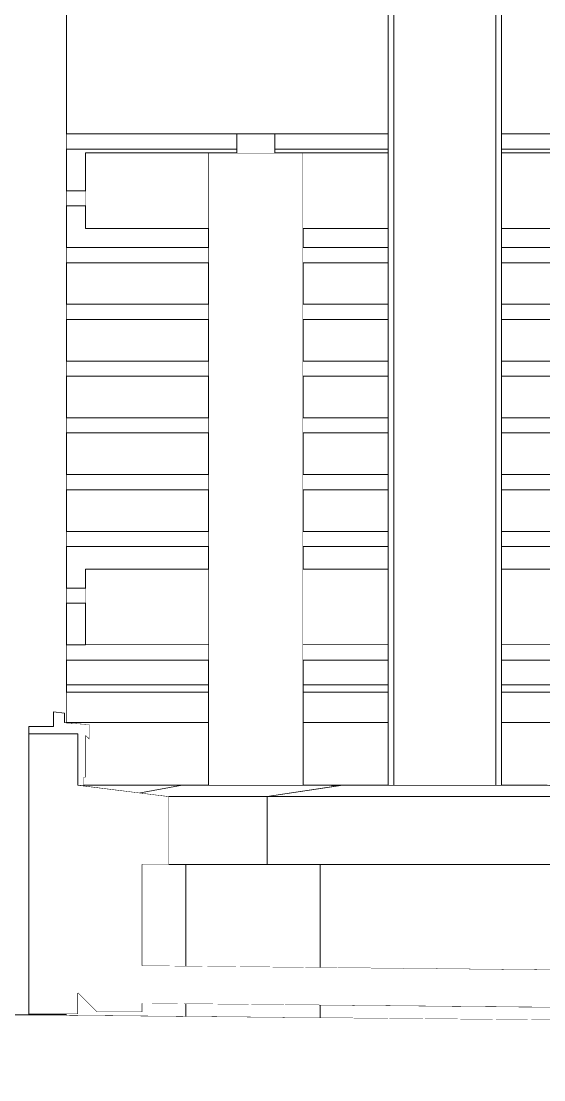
# Model space of a CAD drawing. Extents: x -3080 to 28500, y -1326 to 31609.
# Drawn here: x 24398 to 24536.2, y 28175.9 to 28455.6 of the extents above; entities that cross this region are included whole.
import ezdxf
from ezdxf.xclip import XClip

# ---------------------------------------------------------------- set-up
doc = ezdxf.new("R2010")
doc.units = 0
doc.header["$LTSCALE"] = 100
doc.header["$XCLIPFRAME"] = 2
doc.linetypes.add('188K-SM-07-F10-MECH-CR PIPE-Y2257103$0$X-S-FAB_SL ALL$0$Wipeout_Contour', pattern=[1, 0, -1])
for name, color, linetype in [('0-xref', 8, 'Continuous'), ('188K-SM-07-F10-MECH-CR PIPE-Y2257103$0$X-S-FAB_SL ALL$0$A-WALL-EX', 7, 'Continuous'), ('188K-SM-07-F10-MECH-CR PIPE-Y2257103$0$X-S-FAB_SL ALL$0$ASP_1', 1, 'Continuous'), ('188K-SM-07-F10-MECH-CR PIPE-Y2257103$0$X-S-FAB_SL ALL$0$Hattch', 7, 'Continuous'), ('188K-SM-07-F10-MECH-CR PIPE-Y2257103$0$X-S-FAB_SL ALL$0$S-COL', 7, 'Continuous'), ('188K-SM-07-F10-MECH-CR PIPE-Y2257103$0$X-S-FAB_SL ALL$0$S-SLAB', 7, 'Continuous'), ('188K-SM-07-F10-MECH-CR PIPE-Y2257103$0$X-S-FAB_SL ALL$0$S-SLAB-SHOW', 7, 'Continuous')]:
    doc.layers.add(name, color=color, linetype=linetype)

# ---------------------------------------------------------------- blocks, each defined once
blk = doc.blocks.new('188K-SM-07-F10-MECH-CR PIPE-Y2257103$0$X-S-FAB_SL ALL$0$剖面元素_389_3', base_point=(23061.26, -8263.06))
at = {"layer": '188K-SM-07-F10-MECH-CR PIPE-Y2257103$0$X-S-FAB_SL ALL$0$S-SLAB', "color": 1, "lineweight": 0}
blk.add_line((47391.26, -6400.06), (49241.26, -6417.96), dxfattribs=at)
blk = doc.blocks.new('188K-SM-07-F10-MECH-CR PIPE-Y2257103$0$X-S-FAB_SL ALL$0$剖面元素_441_3', base_point=(23061.26, -8263.06))
at = {"layer": '188K-SM-07-F10-MECH-CR PIPE-Y2257103$0$X-S-FAB_SL ALL$0$A-WALL-EX', "color": 6, "lineweight": 0}
for p, q in [((47471.26, -5864.56), (47471.26, -6323.61)), ((47461.26, -6324.56), (47461.26, -6326.56)), ((47456.26, -6400.75), (47471.26, -6400.89)), ((47471.26, -6400.59), (47471.26, -6400.89))]:
    blk.add_line(p, q, dxfattribs=at)
blk = doc.blocks.new('188K-SM-07-F10-MECH-CR PIPE-Y2257103$0$X-S-FAB_SL ALL$0$剖面元素_442_3', base_point=(23061.26, -8263.06))
at = {"layer": '188K-SM-07-F10-MECH-CR PIPE-Y2257103$0$X-S-FAB_SL ALL$0$A-WALL-EX', "color": 1, "lineweight": 0}
for p, q in [((47461.26, -6326.56), (47461.26, -6400.59)), ((47474.26, -6326.56), (47461.26, -6326.56)), ((47474.26, -6326.56), (47474.26, -6340.06)), ((47474.26, -6340.06), (47498.26, -6343.06)), ((47498.26, -6343.06), (47498.26, -6361.06)), ((47498.26, -6361.06), (47491.26, -6361.06)), ((47474.26, -6395.06), (47474.26, -6400.59)), ((47471.26, -6400.59), (47461.26, -6400.59)), ((47474.26, -6400.59), (47471.26, -6400.59))]:
    blk.add_line(p, q, dxfattribs=at)
blk = doc.blocks.new('188K-SM-07-F10-MECH-CR PIPE-Y2257103$0$X-S-FAB_SL ALL$0$剖面元素_444_3', base_point=(23061.26, -8263.06))
at = {"layer": '188K-SM-07-F10-MECH-CR PIPE-Y2257103$0$X-S-FAB_SL ALL$0$A-WALL-EX', "color": 6, "lineweight": 0}
for p, q in [((47467.76, -6320.76), (47467.76, -6324.56)), ((47467.76, -6320.76), (47470.66, -6321.06)), ((47470.66, -6321.06), (47470.66, -6323.56)), ((47470.66, -6323.56), (47471.26, -6323.61)), ((47471.26, -6323.61), (47477.26, -6324.06)), ((47467.76, -6324.56), (47461.26, -6324.56)), ((47477.26, -6324.06), (47477.26, -6328.06)), ((47476.26, -6327.06), (47476.26, -6338.06)), ((47476.26, -6327.06), (47477.26, -6328.06)), ((47474.26, -6340.06), (47475.76, -6340.31)), ((47475.76, -6338.06), (47475.76, -6340.31)), ((47476.26, -6338.06), (47475.76, -6338.06))]:
    blk.add_line(p, q, dxfattribs=at)
blk = doc.blocks.new('188K-SM-07-F10-MECH-CR PIPE-Y2257103$0$X-S-FAB_SL ALL$0$剖面元素_605_3', base_point=(23061.26, -8263.06))
at = {"layer": '188K-SM-07-F10-MECH-CR PIPE-Y2257103$0$X-S-FAB_SL ALL$0$S-SLAB-SHOW', "color": 1, "lineweight": 0}
for p, q in [((47491.26, -6361.06), (47491.26, -6387.76)), ((47491.26, -6387.76), (49111.26, -6403.96)), ((47474.26, -6395.06), (47479.26, -6400.06)), ((47491.26, -6397.76), (47491.26, -6400.06)), ((47491.26, -6397.76), (49224.26, -6415.09)), ((47491.26, -6400.06), (47479.26, -6400.06))]:
    blk.add_line(p, q, dxfattribs=at)
blk = doc.blocks.new('188K-SM-07-F10-MECH-CR PIPE-Y2257103$0$X-S-FAB_SL ALL$0$剖面元素_1113_3', base_point=(23061.26, -8263.06))
at = {"color": 254, "linetype": '188K-SM-07-F10-MECH-CR PIPE-Y2257103$0$X-S-FAB_SL ALL$0$Wipeout_Contour', "lineweight": 0, "ltscale": 526913.207823}
blk.add_wipeout([(47471.26, -6323.61), (47477.26, -6324.06), (47477.26, -6328.06), (47476.26, -6327.06), (47476.26, -6338.06), (47475.76, -6338.06), (47475.76, -6340.06), (47508.76, -6340.06), (47508.76, -6323.56), (47471.26, -6323.56), (47471.26, -6322.06)], dxfattribs=at).dxf.layer = '188K-SM-07-F10-MECH-CR PIPE-Y2257103$0$X-S-FAB_SL ALL$0$Hattch'
at = {"color": 254, "linetype": '188K-SM-07-F10-MECH-CR PIPE-Y2257103$0$X-S-FAB_SL ALL$0$Wipeout_Contour', "lineweight": 0, "ltscale": 191859.126046}
blk.add_wipeout([(47533.76, -6323.56), (47533.76, -6340.06), (47556.26, -6340.06), (47556.26, -6323.56)], dxfattribs=at).dxf.layer = '188K-SM-07-F10-MECH-CR PIPE-Y2257103$0$X-S-FAB_SL ALL$0$Hattch'
at = {"color": 254, "linetype": '188K-SM-07-F10-MECH-CR PIPE-Y2257103$0$X-S-FAB_SL ALL$0$Wipeout_Contour', "lineweight": 0, "ltscale": 192822.692271}
blk.add_wipeout([(47586.26, -6323.56), (47586.26, -6340.06), (47989.76, -6340.06), (47989.76, -6323.56)], dxfattribs=at).dxf.layer = '188K-SM-07-F10-MECH-CR PIPE-Y2257103$0$X-S-FAB_SL ALL$0$Hattch'
at = {"color": 254, "linetype": '188K-SM-07-F10-MECH-CR PIPE-Y2257103$0$X-S-FAB_SL ALL$0$Wipeout_Contour', "lineweight": 0, "ltscale": 191691.417934}
blk.add_wipeout([(47491.26, -6361.06), (47491.26, -6387.76), (47502.76, -6387.88), (47502.76, -6361.06)], dxfattribs=at).dxf.layer = '188K-SM-07-F10-MECH-CR PIPE-Y2257103$0$X-S-FAB_SL ALL$0$Hattch'
at = {"color": 254, "linetype": '188K-SM-07-F10-MECH-CR PIPE-Y2257103$0$X-S-FAB_SL ALL$0$Wipeout_Contour', "lineweight": 0, "ltscale": 431222.830478}
blk.add_wipeout([(47471.26, -6400.84), (47502.76, -6401.14), (47502.76, -6397.88), (47491.26, -6397.76), (47491.26, -6400.06), (47479.26, -6400.06), (47474.26, -6395.06), (47474.26, -6400.59), (47471.26, -6400.59)], dxfattribs=at).dxf.layer = '188K-SM-07-F10-MECH-CR PIPE-Y2257103$0$X-S-FAB_SL ALL$0$Hattch'
at = {"color": 254, "linetype": '188K-SM-07-F10-MECH-CR PIPE-Y2257103$0$X-S-FAB_SL ALL$0$Wipeout_Contour', "lineweight": 0, "ltscale": 191630.152324}
blk.add_wipeout([(47475.76, -6340.25), (47490.76, -6342.13), (47501.76, -6340.06), (47475.76, -6340.06)], dxfattribs=at).dxf.layer = '188K-SM-07-F10-MECH-CR PIPE-Y2257103$0$X-S-FAB_SL ALL$0$Hattch'
at = {"color": 254, "linetype": '188K-SM-07-F10-MECH-CR PIPE-Y2257103$0$X-S-FAB_SL ALL$0$Wipeout_Contour', "lineweight": 0, "ltscale": 143890.012223}
blk.add_wipeout([(47544.26, -6340.06), (47540.76, -6340.06), (47542.32, -6340.36)], dxfattribs=at).dxf.layer = '188K-SM-07-F10-MECH-CR PIPE-Y2257103$0$X-S-FAB_SL ALL$0$Hattch'
at = {"layer": '188K-SM-07-F10-MECH-CR PIPE-Y2257103$0$X-S-FAB_SL ALL$0$A-WALL-EX', "color": 8, "lineweight": 0}
for p, q in [((47475.76, -6340.06), (47501.76, -6340.06)), ((47540.76, -6340.06), (47544.26, -6340.06))]:
    blk.add_line(p, q, dxfattribs=at)
blk = doc.blocks.new('188K-SM-07-F10-MECH-CR PIPE-Y2257103$0$X-S-FAB_SL ALL$0$剖面元素_1115_3', base_point=(23061.26, -8263.06))
at = {"color": 254, "linetype": '188K-SM-07-F10-MECH-CR PIPE-Y2257103$0$X-S-FAB_SL ALL$0$Wipeout_Contour', "lineweight": 0, "ltscale": 191634.583044}
blk.add_wipeout([(47471.26, -6315.56), (47471.26, -6323.56), (47508.76, -6323.56), (47508.76, -6315.56)], dxfattribs=at).dxf.layer = '188K-SM-07-F10-MECH-CR PIPE-Y2257103$0$X-S-FAB_SL ALL$0$Hattch'
at = {"color": 254, "linetype": '188K-SM-07-F10-MECH-CR PIPE-Y2257103$0$X-S-FAB_SL ALL$0$Wipeout_Contour', "lineweight": 0, "ltscale": 191852.661586}
blk.add_wipeout([(47556.26, -6315.56), (47533.76, -6315.56), (47533.76, -6323.56), (47556.26, -6323.56)], dxfattribs=at).dxf.layer = '188K-SM-07-F10-MECH-CR PIPE-Y2257103$0$X-S-FAB_SL ALL$0$Hattch'
at = {"color": 254, "linetype": '188K-SM-07-F10-MECH-CR PIPE-Y2257103$0$X-S-FAB_SL ALL$0$Wipeout_Contour', "lineweight": 0, "ltscale": 192853.934914}
blk.add_wipeout([(47586.26, -6323.56), (48008.76, -6323.56), (48008.76, -6315.56), (47586.26, -6315.56)], dxfattribs=at).dxf.layer = '188K-SM-07-F10-MECH-CR PIPE-Y2257103$0$X-S-FAB_SL ALL$0$Hattch'
at = {"layer": '188K-SM-07-F10-MECH-CR PIPE-Y2257103$0$X-S-FAB_SL ALL$0$A-WALL-EX', "color": 8, "lineweight": 0}
for p, q in [((47508.76, -6323.56), (47471.26, -6323.56)), ((47556.26, -6323.56), (47533.76, -6323.56)), ((48008.76, -6323.56), (47586.26, -6323.56))]:
    blk.add_line(p, q, dxfattribs=at)
at = {"color": 254, "linetype": '188K-SM-07-F10-MECH-CR PIPE-Y2257103$0$X-S-FAB_SL ALL$0$Wipeout_Contour', "lineweight": 0, "ltscale": 191631.944669}
blk.add_wipeout([(47508.76, -6313.56), (47471.26, -6313.56), (47471.26, -6315.56), (47508.76, -6315.56)], dxfattribs=at).dxf.layer = '188K-SM-07-F10-MECH-CR PIPE-Y2257103$0$X-S-FAB_SL ALL$0$Hattch'
at = {"color": 254, "linetype": '188K-SM-07-F10-MECH-CR PIPE-Y2257103$0$X-S-FAB_SL ALL$0$Wipeout_Contour', "lineweight": 0, "ltscale": 191850.026795}
blk.add_wipeout([(47556.26, -6313.56), (47533.76, -6313.56), (47533.76, -6315.56), (47556.26, -6315.56)], dxfattribs=at).dxf.layer = '188K-SM-07-F10-MECH-CR PIPE-Y2257103$0$X-S-FAB_SL ALL$0$Hattch'
at = {"color": 254, "linetype": '188K-SM-07-F10-MECH-CR PIPE-Y2257103$0$X-S-FAB_SL ALL$0$Wipeout_Contour', "lineweight": 0, "ltscale": 192811.749313}
blk.add_wipeout([(47586.26, -6315.56), (48008.76, -6315.56), (47968.76, -6313.56), (47586.26, -6313.56)], dxfattribs=at).dxf.layer = '188K-SM-07-F10-MECH-CR PIPE-Y2257103$0$X-S-FAB_SL ALL$0$Hattch'
at = {"layer": '188K-SM-07-F10-MECH-CR PIPE-Y2257103$0$X-S-FAB_SL ALL$0$A-WALL-EX', "color": 8, "lineweight": 0}
for p, q in [((47508.76, -6313.56), (47471.26, -6313.56)), ((47471.26, -6315.56), (47471.26, -6313.69)), ((47556.26, -6313.56), (47533.76, -6313.56)), ((47968.76, -6313.56), (47586.26, -6313.56)), ((47508.76, -6315.56), (47471.26, -6315.56)), ((47556.26, -6315.56), (47533.76, -6315.56)), ((48008.76, -6315.56), (47586.26, -6315.56))]:
    blk.add_line(p, q, dxfattribs=at)
blk = doc.blocks.new('188K-SM-07-F10-MECH-CR PIPE-Y2257103$0$X-S-FAB_SL ALL$0$剖面元素_1118_3', base_point=(23061.26, -8263.06))
at = {"color": 254, "linetype": '188K-SM-07-F10-MECH-CR PIPE-Y2257103$0$X-S-FAB_SL ALL$0$Wipeout_Contour', "lineweight": 0, "ltscale": 191736.025964}
blk.add_wipeout([(47498.26, -6361.06), (47524.26, -6361.06), (47524.26, -6343.06), (47498.26, -6343.06)], dxfattribs=at).dxf.layer = '188K-SM-07-F10-MECH-CR PIPE-Y2257103$0$X-S-FAB_SL ALL$0$Hattch'
at = {"color": 254, "linetype": '188K-SM-07-F10-MECH-CR PIPE-Y2257103$0$X-S-FAB_SL ALL$0$Wipeout_Contour', "lineweight": 0, "ltscale": 191798.02726}
blk.add_wipeout([(47502.76, -6401.14), (47538.26, -6401.49), (47538.26, -6398.23), (47502.76, -6397.88)], dxfattribs=at).dxf.layer = '188K-SM-07-F10-MECH-CR PIPE-Y2257103$0$X-S-FAB_SL ALL$0$Hattch'
at = {"layer": '188K-SM-07-F10-MECH-CR PIPE-Y2257103$0$X-S-FAB_SL ALL$0$S-COL', "color": 8, "lineweight": 0}
blk.add_line((47502.76, -6397.88), (47502.76, -6401.14), dxfattribs=at)
at = {"color": 254, "linetype": '188K-SM-07-F10-MECH-CR PIPE-Y2257103$0$X-S-FAB_SL ALL$0$Wipeout_Contour', "lineweight": 0, "ltscale": 287625.887197}
blk.add_wipeout([(47490.76, -6342.13), (47498.26, -6343.06), (47524.26, -6343.06), (47542.32, -6340.36), (47540.76, -6340.06), (47501.76, -6340.06)], dxfattribs=at).dxf.layer = '188K-SM-07-F10-MECH-CR PIPE-Y2257103$0$X-S-FAB_SL ALL$0$Hattch'
at = {"color": 254, "linetype": '188K-SM-07-F10-MECH-CR PIPE-Y2257103$0$X-S-FAB_SL ALL$0$Wipeout_Contour', "lineweight": 0, "ltscale": 191784.64478}
blk.add_wipeout([(47502.76, -6361.06), (47502.76, -6387.88), (47538.26, -6388.23), (47538.26, -6361.06)], dxfattribs=at).dxf.layer = '188K-SM-07-F10-MECH-CR PIPE-Y2257103$0$X-S-FAB_SL ALL$0$Hattch'
at = {"layer": '188K-SM-07-F10-MECH-CR PIPE-Y2257103$0$X-S-FAB_SL ALL$0$S-COL', "color": 8, "lineweight": 0}
for p, q in [((47501.76, -6340.06), (47490.76, -6342.13)), ((47540.76, -6340.06), (47501.76, -6340.06)), ((47540.76, -6340.06), (47542.32, -6340.36)), ((47524.26, -6343.06), (47498.26, -6343.06)), ((47524.26, -6361.06), (47498.26, -6361.06)), ((47502.76, -6361.06), (47502.76, -6387.88))]:
    blk.add_line(p, q, dxfattribs=at)
blk = doc.blocks.new('188K-SM-07-F10-MECH-CR PIPE-Y2257103$0$X-S-FAB_SL ALL$0$剖面元素_1123_3', base_point=(23061.26, -8263.06))
at = {"color": 254, "linetype": '188K-SM-07-F10-MECH-CR PIPE-Y2257103$0$X-S-FAB_SL ALL$0$Wipeout_Contour', "lineweight": 0, "ltscale": 191725.719203}
blk.add_wipeout([(47508.76, -6340.06), (47533.76, -6340.06), (47533.76, -6173.06), (47508.76, -6173.06)], dxfattribs=at).dxf.layer = '188K-SM-07-F10-MECH-CR PIPE-Y2257103$0$X-S-FAB_SL ALL$0$Hattch'
at = {"layer": '188K-SM-07-F10-MECH-CR PIPE-Y2257103$0$X-S-FAB_SL ALL$0$S-COL', "color": 8, "lineweight": 0}
for p, q in [((47508.76, -6173.06), (47533.76, -6173.06)), ((47508.76, -6340.06), (47508.76, -6173.06)), ((47533.76, -6340.06), (47533.76, -6173.06))]:
    blk.add_line(p, q, dxfattribs=at)
blk = doc.blocks.new('188K-SM-07-F10-MECH-CR PIPE-Y2257103$0$X-S-FAB_SL ALL$0$剖面元素_1126_3', base_point=(23061.26, -8263.06))
at = {"color": 254, "linetype": '188K-SM-07-F10-MECH-CR PIPE-Y2257103$0$X-S-FAB_SL ALL$0$Wipeout_Contour', "lineweight": 0, "ltscale": 191781.488542}
blk.add_wipeout([(47533.76, -6173.06), (47533.76, -6193.06), (47556.26, -6193.06), (47556.26, -6173.06)], dxfattribs=at).dxf.layer = '188K-SM-07-F10-MECH-CR PIPE-Y2257103$0$X-S-FAB_SL ALL$0$Hattch'
at = {"color": 254, "linetype": '188K-SM-07-F10-MECH-CR PIPE-Y2257103$0$X-S-FAB_SL ALL$0$Wipeout_Contour', "lineweight": 0, "ltscale": 192802.966398}
blk.add_wipeout([(47586.26, -6193.06), (48018.76, -6193.06), (48018.76, -6173.06), (47586.26, -6173.06)], dxfattribs=at).dxf.layer = '188K-SM-07-F10-MECH-CR PIPE-Y2257103$0$X-S-FAB_SL ALL$0$Hattch'
at = {"layer": '188K-SM-07-F10-MECH-CR PIPE-Y2257103$0$X-S-FAB_SL ALL$0$A-WALL-EX', "color": 8, "lineweight": 0}
for p, q in [((47533.76, -6173.06), (47556.26, -6173.06)), ((47586.26, -6173.06), (48018.76, -6173.06)), ((47533.76, -6193.06), (47556.26, -6193.06)), ((47586.26, -6193.06), (48018.76, -6193.06))]:
    blk.add_line(p, q, dxfattribs=at)
blk = doc.blocks.new('188K-SM-07-F10-MECH-CR PIPE-Y2257103$0$X-S-FAB_SL ALL$0$剖面元素_1127_3', base_point=(23061.26, -8263.06))
at = {"color": 254, "linetype": '188K-SM-07-F10-MECH-CR PIPE-Y2257103$0$X-S-FAB_SL ALL$0$Wipeout_Contour', "lineweight": 0, "ltscale": 191573.244126}
blk.add_wipeout([(47508.76, -6173.06), (47476.26, -6173.06), (47476.26, -6193.06), (47508.76, -6193.06)], dxfattribs=at).dxf.layer = '188K-SM-07-F10-MECH-CR PIPE-Y2257103$0$X-S-FAB_SL ALL$0$Hattch'
at = {"layer": '188K-SM-07-F10-MECH-CR PIPE-Y2257103$0$X-S-FAB_SL ALL$0$A-WALL-EX', "color": 8, "lineweight": 0}
for p, q in [((47476.26, -6173.06), (47476.26, -6193.06)), ((47476.26, -6173.06), (47508.76, -6173.06)), ((47476.26, -6193.06), (47508.76, -6193.06))]:
    blk.add_line(p, q, dxfattribs=at)
blk = doc.blocks.new('188K-SM-07-F10-MECH-CR PIPE-Y2257103$0$X-S-FAB_SL ALL$0$剖面元素_1130_3', base_point=(23061.26, -8263.06))
at = {"color": 254, "linetype": '188K-SM-07-F10-MECH-CR PIPE-Y2257103$0$X-S-FAB_SL ALL$0$Wipeout_Contour', "lineweight": 0, "ltscale": 191838.727406}
blk.add_wipeout([(47533.76, -6303.06), (47556.26, -6303.06), (47556.26, -6283.06), (47533.76, -6283.06)], dxfattribs=at).dxf.layer = '188K-SM-07-F10-MECH-CR PIPE-Y2257103$0$X-S-FAB_SL ALL$0$Hattch'
at = {"color": 254, "linetype": '188K-SM-07-F10-MECH-CR PIPE-Y2257103$0$X-S-FAB_SL ALL$0$Wipeout_Contour', "lineweight": 0, "ltscale": 192859.90324}
blk.add_wipeout([(47586.26, -6303.06), (48018.76, -6303.06), (48018.76, -6283.06), (47586.26, -6283.06)], dxfattribs=at).dxf.layer = '188K-SM-07-F10-MECH-CR PIPE-Y2257103$0$X-S-FAB_SL ALL$0$Hattch'
at = {"layer": '188K-SM-07-F10-MECH-CR PIPE-Y2257103$0$X-S-FAB_SL ALL$0$A-WALL-EX', "color": 8, "lineweight": 0}
for p, q in [((47533.76, -6283.06), (47556.26, -6283.06)), ((47586.26, -6283.06), (48018.76, -6283.06)), ((47533.76, -6303.06), (47556.26, -6303.06)), ((47586.26, -6303.06), (48018.76, -6303.06))]:
    blk.add_line(p, q, dxfattribs=at)
blk = doc.blocks.new('188K-SM-07-F10-MECH-CR PIPE-Y2257103$0$X-S-FAB_SL ALL$0$剖面元素_1131_3', base_point=(23061.26, -8263.06))
at = {"color": 254, "linetype": '188K-SM-07-F10-MECH-CR PIPE-Y2257103$0$X-S-FAB_SL ALL$0$Wipeout_Contour', "lineweight": 0, "ltscale": 191630.545196}
blk.add_wipeout([(47508.76, -6283.06), (47476.26, -6283.06), (47476.26, -6303.06), (47508.76, -6303.06)], dxfattribs=at).dxf.layer = '188K-SM-07-F10-MECH-CR PIPE-Y2257103$0$X-S-FAB_SL ALL$0$Hattch'
at = {"layer": '188K-SM-07-F10-MECH-CR PIPE-Y2257103$0$X-S-FAB_SL ALL$0$A-WALL-EX', "color": 8, "lineweight": 0}
for p, q in [((47476.26, -6283.06), (47476.26, -6303.06)), ((47476.26, -6283.06), (47508.76, -6283.06)), ((47476.26, -6303.06), (47508.76, -6303.06))]:
    blk.add_line(p, q, dxfattribs=at)
blk = doc.blocks.new('188K-SM-07-F10-MECH-CR PIPE-Y2257103$0$X-S-FAB_SL ALL$0$剖面元素_1134_3', base_point=(23061.26, -8263.06))
at = {"color": 254, "linetype": '188K-SM-07-F10-MECH-CR PIPE-Y2257103$0$X-S-FAB_SL ALL$0$Wipeout_Contour', "lineweight": 0, "ltscale": 191571.492373}
blk.add_wipeout([(47471.26, -6172.06), (47516.26, -6172.06), (47516.26, -6168.06), (47471.26, -6168.06)], dxfattribs=at).dxf.layer = '188K-SM-07-F10-MECH-CR PIPE-Y2257103$0$X-S-FAB_SL ALL$0$Hattch'
at = {"color": 254, "linetype": '188K-SM-07-F10-MECH-CR PIPE-Y2257103$0$X-S-FAB_SL ALL$0$Wipeout_Contour', "lineweight": 0, "ltscale": 191759.910372}
blk.add_wipeout([(47526.26, -6168.06), (47526.26, -6172.06), (47556.26, -6172.06), (47556.26, -6168.06)], dxfattribs=at).dxf.layer = '188K-SM-07-F10-MECH-CR PIPE-Y2257103$0$X-S-FAB_SL ALL$0$Hattch'
at = {"color": 254, "linetype": '188K-SM-07-F10-MECH-CR PIPE-Y2257103$0$X-S-FAB_SL ALL$0$Wipeout_Contour', "lineweight": 0, "ltscale": 192305.355204}
blk.add_wipeout([(47586.26, -6172.06), (47771.26, -6172.06), (47771.26, -6168.06), (47586.26, -6168.06)], dxfattribs=at).dxf.layer = '188K-SM-07-F10-MECH-CR PIPE-Y2257103$0$X-S-FAB_SL ALL$0$Hattch'
at = {"color": 254, "linetype": '188K-SM-07-F10-MECH-CR PIPE-Y2257103$0$X-S-FAB_SL ALL$0$Wipeout_Contour', "lineweight": 0, "ltscale": 239376.657804}
blk.add_wipeout([(47471.26, -6183.06), (47471.26, -6187.06), (47476.26, -6187.06), (47476.26, -6183.81), (47476.26, -6183.06)], dxfattribs=at).dxf.layer = '188K-SM-07-F10-MECH-CR PIPE-Y2257103$0$X-S-FAB_SL ALL$0$Hattch'
at = {"color": 254, "linetype": '188K-SM-07-F10-MECH-CR PIPE-Y2257103$0$X-S-FAB_SL ALL$0$Wipeout_Contour', "lineweight": 0, "ltscale": 191572.115076}
blk.add_wipeout([(47471.26, -6202.06), (47508.76, -6202.06), (47508.76, -6198.06), (47471.26, -6198.06)], dxfattribs=at).dxf.layer = '188K-SM-07-F10-MECH-CR PIPE-Y2257103$0$X-S-FAB_SL ALL$0$Hattch'
at = {"color": 254, "linetype": '188K-SM-07-F10-MECH-CR PIPE-Y2257103$0$X-S-FAB_SL ALL$0$Wipeout_Contour', "lineweight": 0, "ltscale": 191790.265724}
blk.add_wipeout([(47533.76, -6202.06), (47556.26, -6202.06), (47556.26, -6198.06), (47533.76, -6198.06)], dxfattribs=at).dxf.layer = '188K-SM-07-F10-MECH-CR PIPE-Y2257103$0$X-S-FAB_SL ALL$0$Hattch'
at = {"color": 254, "linetype": '188K-SM-07-F10-MECH-CR PIPE-Y2257103$0$X-S-FAB_SL ALL$0$Wipeout_Contour', "lineweight": 0, "ltscale": 192320.792749}
blk.add_wipeout([(47586.26, -6202.06), (47771.26, -6202.06), (47771.26, -6198.06), (47586.26, -6198.06)], dxfattribs=at).dxf.layer = '188K-SM-07-F10-MECH-CR PIPE-Y2257103$0$X-S-FAB_SL ALL$0$Hattch'
at = {"color": 254, "linetype": '188K-SM-07-F10-MECH-CR PIPE-Y2257103$0$X-S-FAB_SL ALL$0$Wipeout_Contour', "lineweight": 0, "ltscale": 191579.891707}
blk.add_wipeout([(47471.26, -6213.06), (47471.26, -6217.06), (47508.76, -6217.06), (47508.76, -6213.06)], dxfattribs=at).dxf.layer = '188K-SM-07-F10-MECH-CR PIPE-Y2257103$0$X-S-FAB_SL ALL$0$Hattch'
at = {"color": 254, "linetype": '188K-SM-07-F10-MECH-CR PIPE-Y2257103$0$X-S-FAB_SL ALL$0$Wipeout_Contour', "lineweight": 0, "ltscale": 191798.033507}
blk.add_wipeout([(47533.76, -6217.06), (47556.26, -6217.06), (47556.26, -6213.06), (47533.76, -6213.06)], dxfattribs=at).dxf.layer = '188K-SM-07-F10-MECH-CR PIPE-Y2257103$0$X-S-FAB_SL ALL$0$Hattch'
at = {"color": 254, "linetype": '188K-SM-07-F10-MECH-CR PIPE-Y2257103$0$X-S-FAB_SL ALL$0$Wipeout_Contour', "lineweight": 0, "ltscale": 192328.539134}
blk.add_wipeout([(47771.26, -6213.06), (47586.26, -6213.06), (47586.26, -6217.06), (47771.26, -6217.06)], dxfattribs=at).dxf.layer = '188K-SM-07-F10-MECH-CR PIPE-Y2257103$0$X-S-FAB_SL ALL$0$Hattch'
at = {"color": 254, "linetype": '188K-SM-07-F10-MECH-CR PIPE-Y2257103$0$X-S-FAB_SL ALL$0$Wipeout_Contour', "lineweight": 0, "ltscale": 191587.68681}
blk.add_wipeout([(47471.26, -6232.06), (47508.76, -6232.06), (47508.76, -6228.06), (47471.26, -6228.06)], dxfattribs=at).dxf.layer = '188K-SM-07-F10-MECH-CR PIPE-Y2257103$0$X-S-FAB_SL ALL$0$Hattch'
at = {"color": 254, "linetype": '188K-SM-07-F10-MECH-CR PIPE-Y2257103$0$X-S-FAB_SL ALL$0$Wipeout_Contour', "lineweight": 0, "ltscale": 191805.819744}
blk.add_wipeout([(47533.76, -6232.06), (47556.26, -6232.06), (47556.26, -6228.06), (47533.76, -6228.06)], dxfattribs=at).dxf.layer = '188K-SM-07-F10-MECH-CR PIPE-Y2257103$0$X-S-FAB_SL ALL$0$Hattch'
at = {"color": 254, "linetype": '188K-SM-07-F10-MECH-CR PIPE-Y2257103$0$X-S-FAB_SL ALL$0$Wipeout_Contour', "lineweight": 0, "ltscale": 192336.303925}
blk.add_wipeout([(47586.26, -6232.06), (47771.26, -6232.06), (47771.26, -6228.06), (47586.26, -6228.06)], dxfattribs=at).dxf.layer = '188K-SM-07-F10-MECH-CR PIPE-Y2257103$0$X-S-FAB_SL ALL$0$Hattch'
at = {"color": 254, "linetype": '188K-SM-07-F10-MECH-CR PIPE-Y2257103$0$X-S-FAB_SL ALL$0$Wipeout_Contour', "lineweight": 0, "ltscale": 191595.500386}
blk.add_wipeout([(47471.26, -6247.06), (47508.76, -6247.06), (47508.76, -6243.06), (47471.26, -6243.06)], dxfattribs=at).dxf.layer = '188K-SM-07-F10-MECH-CR PIPE-Y2257103$0$X-S-FAB_SL ALL$0$Hattch'
at = {"color": 254, "linetype": '188K-SM-07-F10-MECH-CR PIPE-Y2257103$0$X-S-FAB_SL ALL$0$Wipeout_Contour', "lineweight": 0, "ltscale": 191813.624435}
blk.add_wipeout([(47533.76, -6247.06), (47556.26, -6247.06), (47556.26, -6243.06), (47533.76, -6243.06)], dxfattribs=at).dxf.layer = '188K-SM-07-F10-MECH-CR PIPE-Y2257103$0$X-S-FAB_SL ALL$0$Hattch'
at = {"color": 254, "linetype": '188K-SM-07-F10-MECH-CR PIPE-Y2257103$0$X-S-FAB_SL ALL$0$Wipeout_Contour', "lineweight": 0, "ltscale": 192344.087119}
blk.add_wipeout([(47586.26, -6247.06), (47771.26, -6247.06), (47771.26, -6243.06), (47586.26, -6243.06)], dxfattribs=at).dxf.layer = '188K-SM-07-F10-MECH-CR PIPE-Y2257103$0$X-S-FAB_SL ALL$0$Hattch'
at = {"color": 254, "linetype": '188K-SM-07-F10-MECH-CR PIPE-Y2257103$0$X-S-FAB_SL ALL$0$Wipeout_Contour', "lineweight": 0, "ltscale": 191603.332433}
blk.add_wipeout([(47471.26, -6258.06), (47471.26, -6262.06), (47508.76, -6262.06), (47508.76, -6258.06)], dxfattribs=at).dxf.layer = '188K-SM-07-F10-MECH-CR PIPE-Y2257103$0$X-S-FAB_SL ALL$0$Hattch'
at = {"color": 254, "linetype": '188K-SM-07-F10-MECH-CR PIPE-Y2257103$0$X-S-FAB_SL ALL$0$Wipeout_Contour', "lineweight": 0, "ltscale": 191821.447574}
blk.add_wipeout([(47556.26, -6258.06), (47533.76, -6258.06), (47533.76, -6262.06), (47556.26, -6262.06)], dxfattribs=at).dxf.layer = '188K-SM-07-F10-MECH-CR PIPE-Y2257103$0$X-S-FAB_SL ALL$0$Hattch'
at = {"color": 254, "linetype": '188K-SM-07-F10-MECH-CR PIPE-Y2257103$0$X-S-FAB_SL ALL$0$Wipeout_Contour', "lineweight": 0, "ltscale": 192351.888713}
blk.add_wipeout([(47586.26, -6262.06), (47771.26, -6262.06), (47771.26, -6258.06), (47586.26, -6258.06)], dxfattribs=at).dxf.layer = '188K-SM-07-F10-MECH-CR PIPE-Y2257103$0$X-S-FAB_SL ALL$0$Hattch'
at = {"color": 254, "linetype": '188K-SM-07-F10-MECH-CR PIPE-Y2257103$0$X-S-FAB_SL ALL$0$Wipeout_Contour', "lineweight": 0, "ltscale": 191611.182948}
blk.add_wipeout([(47471.26, -6273.06), (47471.26, -6277.06), (47508.76, -6277.06), (47508.76, -6273.06)], dxfattribs=at).dxf.layer = '188K-SM-07-F10-MECH-CR PIPE-Y2257103$0$X-S-FAB_SL ALL$0$Hattch'
at = {"color": 254, "linetype": '188K-SM-07-F10-MECH-CR PIPE-Y2257103$0$X-S-FAB_SL ALL$0$Wipeout_Contour', "lineweight": 0, "ltscale": 191829.289161}
blk.add_wipeout([(47533.76, -6273.06), (47533.76, -6277.06), (47556.26, -6277.06), (47556.26, -6273.06)], dxfattribs=at).dxf.layer = '188K-SM-07-F10-MECH-CR PIPE-Y2257103$0$X-S-FAB_SL ALL$0$Hattch'
at = {"color": 254, "linetype": '188K-SM-07-F10-MECH-CR PIPE-Y2257103$0$X-S-FAB_SL ALL$0$Wipeout_Contour', "lineweight": 0, "ltscale": 192359.708706}
blk.add_wipeout([(47586.26, -6277.06), (47771.26, -6277.06), (47771.26, -6273.06), (47586.26, -6273.06)], dxfattribs=at).dxf.layer = '188K-SM-07-F10-MECH-CR PIPE-Y2257103$0$X-S-FAB_SL ALL$0$Hattch'
at = {"color": 254, "linetype": '188K-SM-07-F10-MECH-CR PIPE-Y2257103$0$X-S-FAB_SL ALL$0$Wipeout_Contour', "lineweight": 0, "ltscale": 191554.614543}
blk.add_wipeout([(47471.26, -6288.06), (47471.26, -6292.06), (47476.26, -6292.06), (47476.26, -6288.06)], dxfattribs=at).dxf.layer = '188K-SM-07-F10-MECH-CR PIPE-Y2257103$0$X-S-FAB_SL ALL$0$Hattch'
at = {"color": 254, "linetype": '188K-SM-07-F10-MECH-CR PIPE-Y2257103$0$X-S-FAB_SL ALL$0$Wipeout_Contour', "lineweight": 0, "ltscale": 191626.939373}
blk.add_wipeout([(47471.26, -6307.06), (47508.76, -6307.06), (47508.76, -6303.06), (47471.26, -6303.06)], dxfattribs=at).dxf.layer = '188K-SM-07-F10-MECH-CR PIPE-Y2257103$0$X-S-FAB_SL ALL$0$Hattch'
at = {"color": 254, "linetype": '188K-SM-07-F10-MECH-CR PIPE-Y2257103$0$X-S-FAB_SL ALL$0$Wipeout_Contour', "lineweight": 0, "ltscale": 191845.027671}
blk.add_wipeout([(47533.76, -6307.06), (47556.26, -6307.06), (47556.26, -6303.06), (47533.76, -6303.06)], dxfattribs=at).dxf.layer = '188K-SM-07-F10-MECH-CR PIPE-Y2257103$0$X-S-FAB_SL ALL$0$Hattch'
at = {"color": 254, "linetype": '188K-SM-07-F10-MECH-CR PIPE-Y2257103$0$X-S-FAB_SL ALL$0$Wipeout_Contour', "lineweight": 0, "ltscale": 192375.403877}
blk.add_wipeout([(47586.26, -6307.06), (47771.26, -6307.06), (47771.26, -6303.06), (47586.26, -6303.06)], dxfattribs=at).dxf.layer = '188K-SM-07-F10-MECH-CR PIPE-Y2257103$0$X-S-FAB_SL ALL$0$Hattch'
at = {"layer": '188K-SM-07-F10-MECH-CR PIPE-Y2257103$0$X-S-FAB_SL ALL$0$A-WALL-EX', "color": 8, "lineweight": 0}
for p, q in [((47471.26, -6168.06), (47516.26, -6168.06)), ((47526.26, -6168.06), (47556.26, -6168.06)), ((47586.26, -6168.06), (47771.26, -6168.06)), ((47471.26, -6172.06), (47516.26, -6172.06)), ((47526.26, -6172.06), (47556.26, -6172.06)), ((47586.26, -6172.06), (47771.26, -6172.06)), ((47471.26, -6183.06), (47476.26, -6183.06)), ((47471.26, -6187.06), (47476.26, -6187.06)), ((47471.26, -6198.06), (47508.76, -6198.06)), ((47533.76, -6198.06), (47556.26, -6198.06)), ((47586.26, -6198.06), (47771.26, -6198.06)), ((47471.26, -6202.06), (47508.76, -6202.06)), ((47533.76, -6202.06), (47556.26, -6202.06)), ((47586.26, -6202.06), (47771.26, -6202.06)), ((47471.26, -6213.06), (47508.76, -6213.06)), ((47533.76, -6213.06), (47556.26, -6213.06)), ((47586.26, -6213.06), (47771.26, -6213.06)), ((47471.26, -6217.06), (47508.76, -6217.06)), ((47533.76, -6217.06), (47556.26, -6217.06)), ((47586.26, -6217.06), (47771.26, -6217.06)), ((47471.26, -6228.06), (47508.76, -6228.06)), ((47533.76, -6228.06), (47556.26, -6228.06)), ((47586.26, -6228.06), (47771.26, -6228.06)), ((47471.26, -6232.06), (47508.76, -6232.06)), ((47533.76, -6232.06), (47556.26, -6232.06)), ((47586.26, -6232.06), (47771.26, -6232.06)), ((47471.26, -6243.06), (47508.76, -6243.06)), ((47533.76, -6243.06), (47556.26, -6243.06)), ((47586.26, -6243.06), (47771.26, -6243.06)), ((47471.26, -6247.06), (47508.76, -6247.06)), ((47533.76, -6247.06), (47556.26, -6247.06)), ((47586.26, -6247.06), (47771.26, -6247.06)), ((47471.26, -6258.06), (47508.76, -6258.06)), ((47533.76, -6258.06), (47556.26, -6258.06)), ((47586.26, -6258.06), (47771.26, -6258.06)), ((47471.26, -6262.06), (47508.76, -6262.06)), ((47533.76, -6262.06), (47556.26, -6262.06)), ((47586.26, -6262.06), (47771.26, -6262.06)), ((47471.26, -6273.06), (47508.76, -6273.06)), ((47533.76, -6273.06), (47556.26, -6273.06)), ((47586.26, -6273.06), (47771.26, -6273.06)), ((47471.26, -6277.06), (47508.76, -6277.06)), ((47533.76, -6277.06), (47556.26, -6277.06)), ((47586.26, -6277.06), (47771.26, -6277.06)), ((47471.26, -6288.06), (47476.26, -6288.06)), ((47471.26, -6292.06), (47476.26, -6292.06)), ((47471.26, -6303.06), (47476.26, -6303.06)), ((47471.26, -6307.06), (47508.76, -6307.06)), ((47533.76, -6307.06), (47556.26, -6307.06)), ((47586.26, -6307.06), (47771.26, -6307.06))]:
    blk.add_line(p, q, dxfattribs=at)
blk = doc.blocks.new('188K-SM-07-F10-MECH-CR PIPE-Y2257103$0$X-S-FAB_SL ALL$0$剖面元素_1139_3', base_point=(23061.26, -8263.06))
at = {"color": 254, "linetype": '188K-SM-07-F10-MECH-CR PIPE-Y2257103$0$X-S-FAB_SL ALL$0$Wipeout_Contour', "lineweight": 0, "ltscale": 191680.833418}
blk.add_wipeout([(47526.26, -6168.06), (47516.26, -6168.06), (47516.26, -6173.06), (47526.26, -6173.06)], dxfattribs=at).dxf.layer = '188K-SM-07-F10-MECH-CR PIPE-Y2257103$0$X-S-FAB_SL ALL$0$Hattch'
at = {"layer": '188K-SM-07-F10-MECH-CR PIPE-Y2257103$0$X-S-FAB_SL ALL$0$S-COL', "color": 8, "lineweight": 0}
for p, q in [((47516.26, -6168.06), (47526.26, -6168.06)), ((47516.26, -6173.06), (47516.26, -6168.06)), ((47526.26, -6173.06), (47526.26, -6168.06))]:
    blk.add_line(p, q, dxfattribs=at)
blk = doc.blocks.new('188K-SM-07-F10-MECH-CR PIPE-Y2257103$0$X-S-FAB_SL ALL$0$剖面元素_1454_3', base_point=(23061.26, -8263.06))
at = {"color": 254, "linetype": '188K-SM-07-F10-MECH-CR PIPE-Y2257103$0$X-S-FAB_SL ALL$0$Wipeout_Contour', "lineweight": 0, "ltscale": 191973.913648}
blk.add_wipeout([(47524.26, -6361.06), (47618.26, -6361.06), (47618.26, -6343.06), (47524.26, -6343.06)], dxfattribs=at).dxf.layer = '188K-SM-07-F10-MECH-CR PIPE-Y2257103$0$X-S-FAB_SL ALL$0$Hattch'
at = {"color": 254, "linetype": '188K-SM-07-F10-MECH-CR PIPE-Y2257103$0$X-S-FAB_SL ALL$0$Wipeout_Contour', "lineweight": 0, "ltscale": 191999.480058}
blk.add_wipeout([(47604.26, -6398.89), (47538.26, -6398.23), (47538.26, -6401.49), (47604.26, -6402.12)], dxfattribs=at).dxf.layer = '188K-SM-07-F10-MECH-CR PIPE-Y2257103$0$X-S-FAB_SL ALL$0$Hattch'
at = {"layer": '188K-SM-07-F10-MECH-CR PIPE-Y2257103$0$X-S-FAB_SL ALL$0$S-COL', "color": 8, "lineweight": 0}
for p, q in [((47538.26, -6398.23), (47538.26, -6401.49)), ((47604.26, -6398.89), (47604.26, -6402.12))]:
    blk.add_line(p, q, dxfattribs=at)
at = {"color": 254, "linetype": '188K-SM-07-F10-MECH-CR PIPE-Y2257103$0$X-S-FAB_SL ALL$0$Wipeout_Contour', "lineweight": 0, "ltscale": 191968.355491}
blk.add_wipeout([(47544.26, -6340.06), (47524.26, -6343.06), (47618.26, -6343.06), (47598.26, -6340.06)], dxfattribs=at).dxf.layer = '188K-SM-07-F10-MECH-CR PIPE-Y2257103$0$X-S-FAB_SL ALL$0$Hattch'
at = {"color": 254, "linetype": '188K-SM-07-F10-MECH-CR PIPE-Y2257103$0$X-S-FAB_SL ALL$0$Wipeout_Contour', "lineweight": 0, "ltscale": 191985.978806}
blk.add_wipeout([(47604.26, -6361.06), (47538.26, -6361.06), (47538.26, -6388.23), (47604.26, -6388.89)], dxfattribs=at).dxf.layer = '188K-SM-07-F10-MECH-CR PIPE-Y2257103$0$X-S-FAB_SL ALL$0$Hattch'
at = {"layer": '188K-SM-07-F10-MECH-CR PIPE-Y2257103$0$X-S-FAB_SL ALL$0$S-COL', "color": 8, "lineweight": 0}
for p, q in [((47524.26, -6343.06), (47544.26, -6340.06)), ((47598.26, -6340.06), (47544.26, -6340.06)), ((47598.26, -6340.06), (47618.26, -6343.06)), ((47524.26, -6343.06), (47524.26, -6361.06)), ((47618.26, -6343.06), (47524.26, -6343.06)), ((47618.26, -6343.06), (47618.26, -6361.06)), ((47618.26, -6361.06), (47524.26, -6361.06)), ((47538.26, -6361.06), (47538.26, -6388.23)), ((47604.26, -6361.06), (47604.26, -6388.89))]:
    blk.add_line(p, q, dxfattribs=at)
blk = doc.blocks.new('188K-SM-07-F10-MECH-CR PIPE-Y2257103$0$X-S-FAB_SL ALL$0$剖面元素_1463_3', base_point=(23061.26, -8263.06))
at = {"color": 254, "linetype": '188K-SM-07-F10-MECH-CR PIPE-Y2257103$0$X-S-FAB_SL ALL$0$Wipeout_Contour', "lineweight": 0, "ltscale": 191823.071782}
blk.add_wipeout([(47556.26, -5998.06), (47556.26, -6340.06), (47557.76, -6340.06), (47557.76, -5998.06)], dxfattribs=at).dxf.layer = '188K-SM-07-F10-MECH-CR PIPE-Y2257103$0$X-S-FAB_SL ALL$0$Hattch'
at = {"color": 254, "linetype": '188K-SM-07-F10-MECH-CR PIPE-Y2257103$0$X-S-FAB_SL ALL$0$Wipeout_Contour', "lineweight": 0, "ltscale": 191936.12446}
blk.add_wipeout([(47586.26, -5998.06), (47584.76, -5998.06), (47584.76, -6340.06), (47586.26, -6340.06)], dxfattribs=at).dxf.layer = '188K-SM-07-F10-MECH-CR PIPE-Y2257103$0$X-S-FAB_SL ALL$0$Hattch'
at = {"layer": '188K-SM-07-F10-MECH-CR PIPE-Y2257103$0$X-S-FAB_SL ALL$0$S-COL', "color": 8, "lineweight": 0}
for p, q in [((47556.26, -6340.06), (47556.26, -5998.06)), ((47586.26, -6340.06), (47586.26, -5998.14))]:
    blk.add_line(p, q, dxfattribs=at)
at = {"color": 254, "linetype": '188K-SM-07-F10-MECH-CR PIPE-Y2257103$0$X-S-FAB_SL ALL$0$Wipeout_Contour', "lineweight": 0, "ltscale": 287799.615884}
blk.add_wipeout([(47557.76, -5998.06), (47557.76, -6340.06), (47584.76, -6340.06), (47584.76, -5998.11), (47583.99, -5998.09), (47583.99, -5998.06)], dxfattribs=at).dxf.layer = '188K-SM-07-F10-MECH-CR PIPE-Y2257103$0$X-S-FAB_SL ALL$0$Hattch'
at = {"layer": '188K-SM-07-F10-MECH-CR PIPE-Y2257103$0$X-S-FAB_SL ALL$0$S-COL', "color": 8, "lineweight": 0}
for p, q in [((47557.76, -6340.06), (47557.76, -5998.06)), ((47584.76, -6340.06), (47584.76, -5998.11))]:
    blk.add_line(p, q, dxfattribs=at)
blk = doc.blocks.new('188K-SM-07-F10-MECH-CR PIPE-Y2257103$0$X-S-FAB_SL ALL$0$A$C2e9ab586')
at = {"layer": '188K-SM-07-F10-MECH-CR PIPE-Y2257103$0$X-S-FAB_SL ALL$0$A-WALL-EX', "lineweight": 0}
for name in ['188K-SM-07-F10-MECH-CR PIPE-Y2257103$0$X-S-FAB_SL ALL$0$剖面元素_441_3', '188K-SM-07-F10-MECH-CR PIPE-Y2257103$0$X-S-FAB_SL ALL$0$剖面元素_444_3', '188K-SM-07-F10-MECH-CR PIPE-Y2257103$0$X-S-FAB_SL ALL$0$剖面元素_442_3']:
    blk.add_blockref(name, (-28106.39, 285), dxfattribs=at)
at = {"layer": '188K-SM-07-F10-MECH-CR PIPE-Y2257103$0$X-S-FAB_SL ALL$0$S-SLAB', "lineweight": 0}
blk.add_blockref('188K-SM-07-F10-MECH-CR PIPE-Y2257103$0$X-S-FAB_SL ALL$0$剖面元素_389_3', (-28106.39, 285), dxfattribs=at)
at = {"layer": '188K-SM-07-F10-MECH-CR PIPE-Y2257103$0$X-S-FAB_SL ALL$0$S-SLAB-SHOW', "lineweight": 0}
blk.add_blockref('188K-SM-07-F10-MECH-CR PIPE-Y2257103$0$X-S-FAB_SL ALL$0$剖面元素_605_3', (-28106.39, 285), dxfattribs=at)
at = {"layer": '188K-SM-07-F10-MECH-CR PIPE-Y2257103$0$X-S-FAB_SL ALL$0$A-WALL-EX', "lineweight": 0}
blk.add_blockref('188K-SM-07-F10-MECH-CR PIPE-Y2257103$0$X-S-FAB_SL ALL$0$剖面元素_1113_3', (-28106.39, 285), dxfattribs=at)
blk.add_blockref('188K-SM-07-F10-MECH-CR PIPE-Y2257103$0$X-S-FAB_SL ALL$0$剖面元素_1115_3', (-28106.39, 285), dxfattribs=at)
at = {"layer": '188K-SM-07-F10-MECH-CR PIPE-Y2257103$0$X-S-FAB_SL ALL$0$S-COL', "lineweight": 0}
blk.add_blockref('188K-SM-07-F10-MECH-CR PIPE-Y2257103$0$X-S-FAB_SL ALL$0$剖面元素_1118_3', (-28106.39, 285), dxfattribs=at)
blk.add_blockref('188K-SM-07-F10-MECH-CR PIPE-Y2257103$0$X-S-FAB_SL ALL$0$剖面元素_1123_3', (-28106.39, 285), dxfattribs=at)
at = {"layer": '188K-SM-07-F10-MECH-CR PIPE-Y2257103$0$X-S-FAB_SL ALL$0$A-WALL-EX', "lineweight": 0}
for name in ['188K-SM-07-F10-MECH-CR PIPE-Y2257103$0$X-S-FAB_SL ALL$0$剖面元素_1127_3', '188K-SM-07-F10-MECH-CR PIPE-Y2257103$0$X-S-FAB_SL ALL$0$剖面元素_1126_3', '188K-SM-07-F10-MECH-CR PIPE-Y2257103$0$X-S-FAB_SL ALL$0$剖面元素_1131_3', '188K-SM-07-F10-MECH-CR PIPE-Y2257103$0$X-S-FAB_SL ALL$0$剖面元素_1130_3']:
    blk.add_blockref(name, (-28106.39, 285), dxfattribs=at)
at = {"layer": '188K-SM-07-F10-MECH-CR PIPE-Y2257103$0$X-S-FAB_SL ALL$0$S-COL', "lineweight": 0}
blk.add_blockref('188K-SM-07-F10-MECH-CR PIPE-Y2257103$0$X-S-FAB_SL ALL$0$剖面元素_1454_3', (-28106.39, 285), dxfattribs=at)
at = {"layer": '188K-SM-07-F10-MECH-CR PIPE-Y2257103$0$X-S-FAB_SL ALL$0$A-WALL-EX', "lineweight": 0}
blk.add_blockref('188K-SM-07-F10-MECH-CR PIPE-Y2257103$0$X-S-FAB_SL ALL$0$剖面元素_1134_3', (-28106.39, 285), dxfattribs=at)
at = {"layer": '188K-SM-07-F10-MECH-CR PIPE-Y2257103$0$X-S-FAB_SL ALL$0$S-COL', "lineweight": 0}
for name in ['188K-SM-07-F10-MECH-CR PIPE-Y2257103$0$X-S-FAB_SL ALL$0$剖面元素_1463_3', '188K-SM-07-F10-MECH-CR PIPE-Y2257103$0$X-S-FAB_SL ALL$0$剖面元素_1139_3']:
    blk.add_blockref(name, (-28106.39, 285), dxfattribs=at)
blk = doc.blocks.new('188K-SM-07-F10-MECH-CR PIPE-Y2257103$0$X-S-FAB_SL ALL')
at = {"layer": '188K-SM-07-F10-MECH-CR PIPE-Y2257103$0$X-S-FAB_SL ALL$0$ASP_1'}
blk.add_blockref('188K-SM-07-F10-MECH-CR PIPE-Y2257103$0$X-S-FAB_SL ALL$0$A$C2e9ab586', (23632.864, -73288.977), dxfattribs=at)
blk = doc.blocks.new('188K-SM-07-F10-MECH-CR PIPE-Y2257103')
ref = blk.add_blockref('188K-SM-07-F10-MECH-CR PIPE-Y2257103$0$X-S-FAB_SL ALL', (4473.521, 99334.763))
XClip(ref).set_block_clipping_path([(-7553.4648570136, -75341.9369645483), (24026.2025623869, -67725.7696244382)])

msp = doc.modelspace()

# ---------------------------------------------------------------- block references
at = {"layer": '0-xref'}
msp.add_blockref('188K-SM-07-F10-MECH-CR PIPE-Y2257103', (0, 0), dxfattribs=at)

doc.saveas('drawing.dxf')
